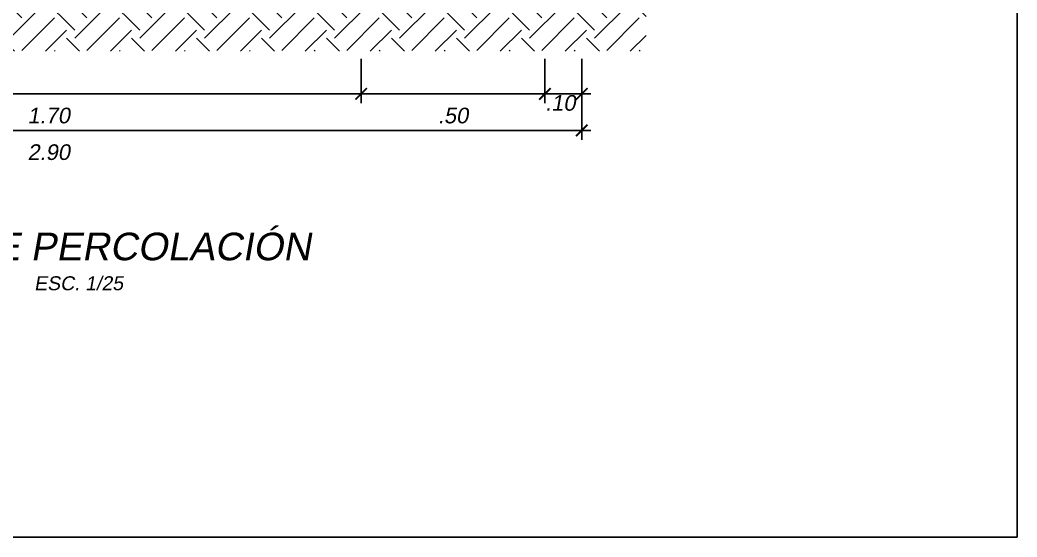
# Model space of a CAD drawing. Header units: metres. Extents: x 4293 to 4528, y 2596 to 2639.
# Drawn here: x 4414.192 to 4416.905, y 2624.17 to 2625.576 of the extents above; entities that cross this region are included whole.
import ezdxf
from ezdxf.enums import TextEntityAlignment as Align

# ---------------------------------------------------------------- set-up
doc = ezdxf.new("R2010")
doc.units = ezdxf.units.M
for name, color, linetype, lineweight in [('a. terreno', 79, 'Continuous', 9), ('a. titulos', 106, 'Continuous', 25), ('Cotas', 170, 'Continuous', 5)]:
    doc.layers.add(name, color=color, linetype=linetype, lineweight=lineweight)
doc.styles.add('ARIAL', font='arial.ttf', dxfattribs={"oblique": 10})
doc.dimstyles.new('Esc 1-25', dxfattribs={"dimscale": 0.25, "dimtxt": 0.15, "dimasz": 0.125, "dimexe": 0.1, "dimexo": 0.1, "dimgap": 0.15, "dimtad": 2, "dimtih": 1, "dimtoh": 1, "dimzin": 4, "dimdsep": 46, "dimtxsty": 'ARIAL', "dimblk": 'ARCHTICK', "dimcen": 0.5, "dimdle": 0.1, "dimadec": 0, "dimazin": 0, "dimtfac": 1, "dimtofl": 0, "dimtmove": 2, "dimatfit": 3, "dimfxl": 1, "dimtolj": 1, "dimtzin": 0, "dimarcsym": 1})

# ---------------------------------------------------------------- blocks, each defined once
blk = doc.blocks.new('_ArchTick')
at = {"color": 0, "linetype": 'ByBlock', "const_width": 0.15}
blk.add_lwpolyline([(-0.5, -0.5), (0.5, 0.5)], dxfattribs=at)
blk = doc.blocks.new('*D392')
at = {"layer": 'Cotas', "color": 0, "lineweight": -2, "transparency": 16777216}
for p, q in [((4415.6207, 2625.47), (4415.6207, 2625.3497)), ((4415.7207, 2625.47), (4415.7207, 2625.3497)), ((4415.7457, 2625.3747), (4415.5957, 2625.3747))]:
    blk.add_line(p, q, dxfattribs=at)
at = {"layer": 'Defpoints', "color": 0, "transparency": 16777216}
for p in [(4415.6207, 2625.495), (4415.7207, 2625.495), (4415.6207, 2625.3747)]:
    blk.add_point(p, dxfattribs=at)
at = {"layer": 'Cotas', "color": 0, "lineweight": -2, "transparency": 16777216, "xscale": 0.03125, "yscale": 0.03125, "zscale": 0.03125, "rotation": 180}
blk.add_blockref('_ArchTick', (4415.6207, 2625.3747), dxfattribs=at)
at = {"layer": 'Cotas', "color": 0, "lineweight": -2, "transparency": 16777216, "xscale": 0.03125, "yscale": 0.03125, "zscale": 0.03125}
blk.add_blockref('_ArchTick', (4415.7207, 2625.3747), dxfattribs=at)
at = {"layer": 'Cotas', "color": 0, "transparency": 16777216, "insert": (4415.6625, 2625.3498), "char_height": 0.0425, "attachment_point": 5, "style": 'ARIAL'}
blk.add_mtext('\\A1;.10', dxfattribs=at)
blk = doc.blocks.new('*D393')
at = {"layer": 'Cotas', "color": 0, "lineweight": -2, "transparency": 16777216}
for p, q in [((4415.1207, 2625.47), (4415.1207, 2625.3497)), ((4415.6207, 2625.47), (4415.6207, 2625.3497)), ((4415.6457, 2625.3747), (4415.0957, 2625.3747))]:
    blk.add_line(p, q, dxfattribs=at)
at = {"layer": 'Defpoints', "color": 0, "transparency": 16777216}
for p in [(4415.1207, 2625.495), (4415.6207, 2625.495), (4415.1207, 2625.3747)]:
    blk.add_point(p, dxfattribs=at)
at = {"layer": 'Cotas', "color": 0, "lineweight": -2, "transparency": 16777216, "xscale": 0.03125, "yscale": 0.03125, "zscale": 0.03125, "rotation": 180}
blk.add_blockref('_ArchTick', (4415.1207, 2625.3747), dxfattribs=at)
at = {"layer": 'Cotas', "color": 0, "lineweight": -2, "transparency": 16777216, "xscale": 0.03125, "yscale": 0.03125, "zscale": 0.03125}
blk.add_blockref('_ArchTick', (4415.6207, 2625.3747), dxfattribs=at)
at = {"layer": 'Cotas', "color": 0, "transparency": 16777216, "insert": (4415.3707, 2625.3155), "char_height": 0.0425, "attachment_point": 5, "style": 'ARIAL'}
blk.add_mtext('\\A1;.50', dxfattribs=at)
blk = doc.blocks.new('*D394')
at = {"layer": 'Cotas', "color": 0, "lineweight": -2, "transparency": 16777216}
for p, q in [((4413.4207, 2625.47), (4413.4207, 2625.3497)), ((4415.1207, 2625.47), (4415.1207, 2625.3497)), ((4415.1457, 2625.3747), (4413.3957, 2625.3747))]:
    blk.add_line(p, q, dxfattribs=at)
at = {"layer": 'Defpoints', "color": 0, "transparency": 16777216}
for p in [(4413.4207, 2625.495), (4415.1207, 2625.495), (4413.4207, 2625.3747)]:
    blk.add_point(p, dxfattribs=at)
at = {"layer": 'Cotas', "color": 0, "lineweight": -2, "transparency": 16777216, "xscale": 0.03125, "yscale": 0.03125, "zscale": 0.03125, "rotation": 180}
blk.add_blockref('_ArchTick', (4413.4207, 2625.3747), dxfattribs=at)
at = {"layer": 'Cotas', "color": 0, "lineweight": -2, "transparency": 16777216, "xscale": 0.03125, "yscale": 0.03125, "zscale": 0.03125}
blk.add_blockref('_ArchTick', (4415.1207, 2625.3747), dxfattribs=at)
at = {"layer": 'Cotas', "color": 0, "transparency": 16777216, "insert": (4414.2707, 2625.3155), "char_height": 0.0425, "attachment_point": 5, "style": 'ARIAL'}
blk.add_mtext('\\A1;1.70', dxfattribs=at)
blk = doc.blocks.new('*D397')
at = {"layer": 'Cotas', "color": 0, "lineweight": -2, "transparency": 16777216}
for p, q in [((4412.8207, 2625.47), (4412.8207, 2625.2501)), ((4415.7207, 2625.47), (4415.7207, 2625.2501)), ((4412.7957, 2625.2751), (4415.7457, 2625.2751))]:
    blk.add_line(p, q, dxfattribs=at)
at = {"layer": 'Defpoints', "color": 0, "transparency": 16777216}
for p in [(4412.8207, 2625.495), (4415.7207, 2625.495), (4415.7207, 2625.2751)]:
    blk.add_point(p, dxfattribs=at)
at = {"layer": 'Cotas', "color": 0, "lineweight": -2, "transparency": 16777216, "xscale": 0.03125, "yscale": 0.03125, "zscale": 0.03125, "rotation": 180}
blk.add_blockref('_ArchTick', (4412.8207, 2625.2751), dxfattribs=at)
at = {"layer": 'Cotas', "color": 0, "lineweight": -2, "transparency": 16777216, "xscale": 0.03125, "yscale": 0.03125, "zscale": 0.03125}
blk.add_blockref('_ArchTick', (4415.7207, 2625.2751), dxfattribs=at)
at = {"layer": 'Cotas', "color": 0, "transparency": 16777216, "insert": (4414.2707, 2625.2159), "char_height": 0.0425, "attachment_point": 5, "style": 'ARIAL'}
blk.add_mtext('\\A1;2.90', dxfattribs=at)

msp = doc.modelspace()

# ---------------------------------------------------------------- hatches: boundary and pattern name
at = {"layer": 'a. terreno', "ltscale": 0.5}
h = msp.add_hatch(dxfattribs=at)
h.set_pattern_fill('EARTH', color=256, scale=0.5, angle=45, style=0)
h.set_pattern_definition([(45, (4247.00008, 2616.79735), (1e-17, 0.176776695), [0.125, -0.125]), (45, (4246.96693, 2616.83049), (1e-17, 0.176776695), [0.125, -0.125]), (45, (4246.93379, 2616.86364), (1e-17, 0.176776695), [0.125, -0.125]), (135, (4246.93379, 2616.88573), (-0.176776695, 3e-17), [0.125, -0.125]), (135, (4246.96693, 2616.91888), (-0.176776695, 3e-17), [0.125, -0.125]), (135, (4247.00008, 2616.95203), (-0.176776695, 3e-17), [0.125, -0.125])])
h.paths.add_polyline_path([(4415.8957, 2625.6403), (4412.6707, 2625.6403), (4412.6707, 2625.4903), (4415.8957, 2625.4903)])

# ---------------------------------------------------------------- linework, layer by layer
at = {"ltscale": 0.5}
msp.add_lwpolyline([(4411.7515, 2630.7619), (4416.9051, 2630.7619), (4416.9051, 2624.1699), (4411.7515, 2624.1699)], close=True, dxfattribs=at)

# ---------------------------------------------------------------- texts
at = {"layer": 'a. titulos', "style": 'ARIAL', "oblique": 10}
for s, height, p in [('POZO DE PERCOLACIÓN', 0.075, (4414.3521, 2624.9598)), ('ESC. 1/25', 0.038, (4414.3521, 2624.8598))]:
    msp.add_text(s, height=height, dxfattribs=at).set_placement(p, align=Align.MIDDLE_CENTER)

# ---------------------------------------------------------------- dimensions: what is measured, and where the dimension line sits
at = {"layer": 'Cotas'}
for base, p1, p2, picture, middle in [((4415.7207, 2625.2751), (4412.8207, 2625.495), (4415.7207, 2625.495), '*D397', (4414.2707, 2625.2159)), ((4413.4207, 2625.3747), (4415.1207, 2625.495), (4413.4207, 2625.495), '*D394', (4414.2707, 2625.3155)), ((4415.1207, 2625.3747), (4415.6207, 2625.495), (4415.1207, 2625.495), '*D393', (4415.3707, 2625.3155))]:
    dim = msp.add_linear_dim(base=base, p1=p1, p2=p2, dimstyle='Esc 1-25', override={"dimtxt": 0.17, "dimtmove": 1}, dxfattribs=at)
    dim.commit()
    dim.dimension.update_dxf_attribs({"geometry": picture, "text_midpoint": middle})
dim = msp.add_linear_dim(base=(4415.6207, 2625.3747), p1=(4415.7207, 2625.495), p2=(4415.6207, 2625.495), dimstyle='Esc 1-25', override={"dimtxt": 0.17, "dimtmove": 1}, dxfattribs=at)
dim.commit()
dim.dimension.update_dxf_attribs({"geometry": '*D392', "text_midpoint": (4415.6625, 2625.2906), "dimtype": 160})

doc.saveas('drawing.dxf')
